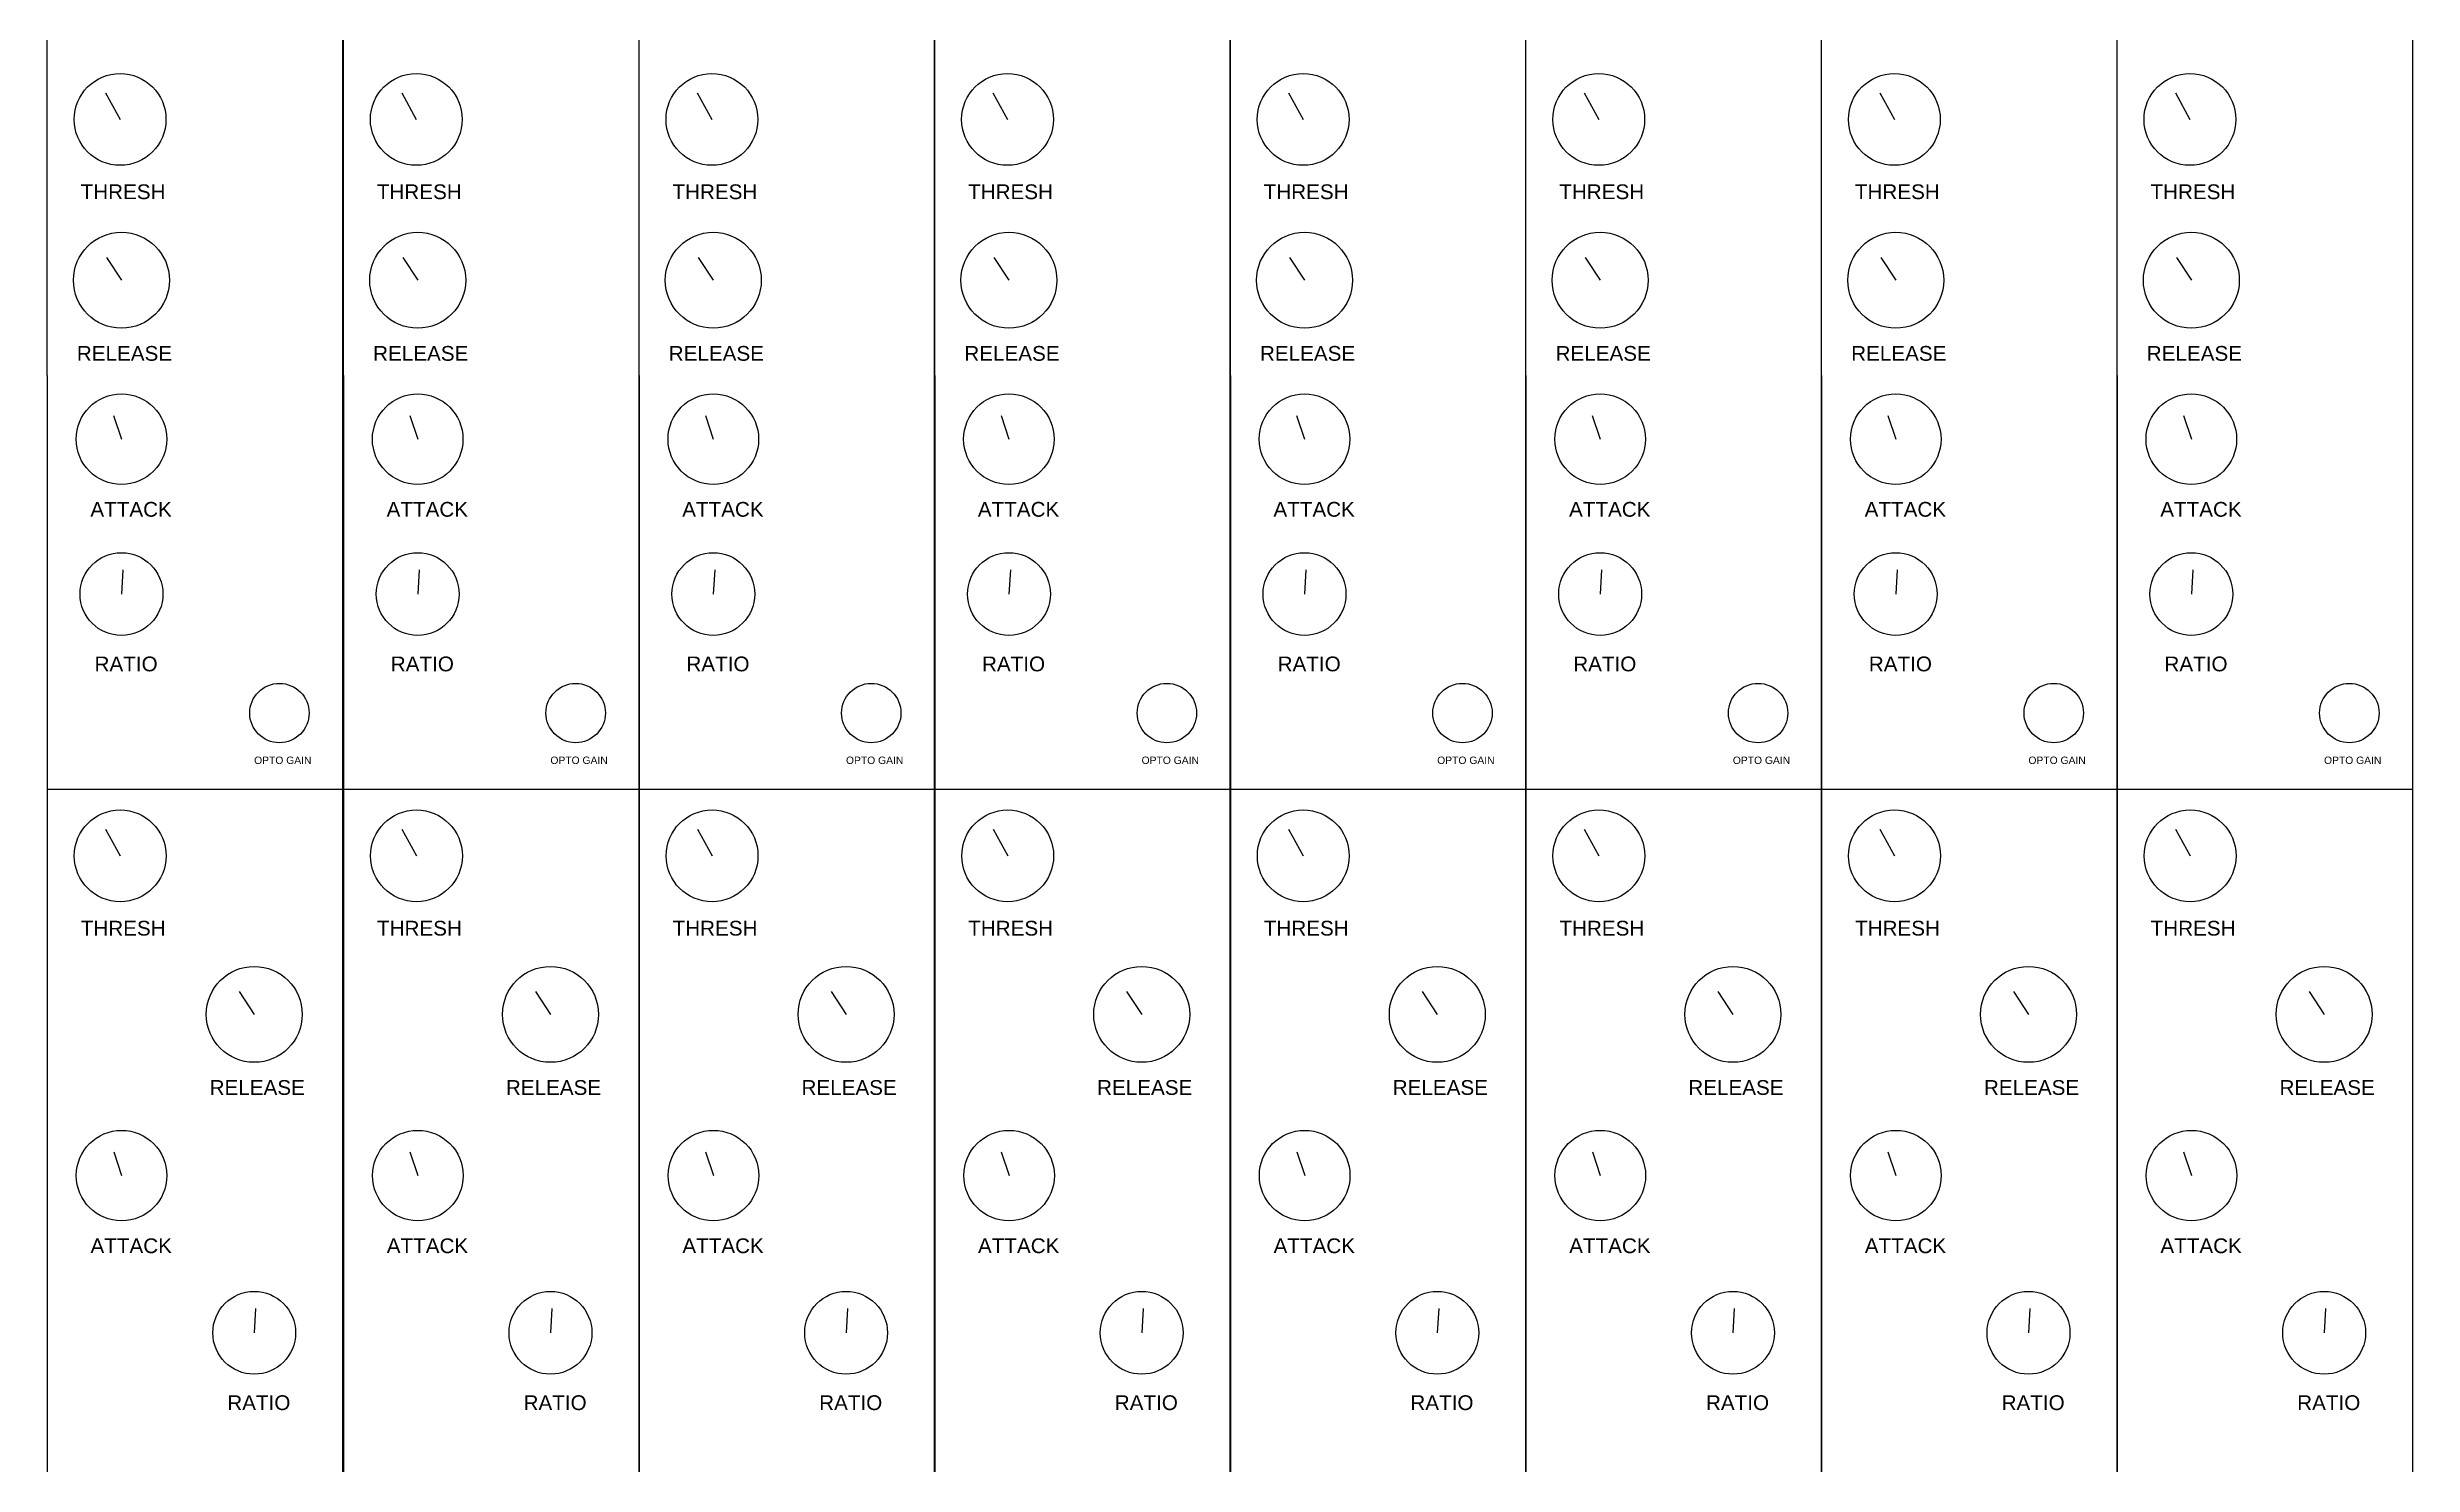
# Model space of a CAD drawing. Header units: inches. Extents: x -1200 to 6105, y -1104 to 2900.
# Drawn here: x -1200 to -400, y -190 to 290 of the extents above; entities that cross this region are included whole.
import ezdxf

# ---------------------------------------------------------------- set-up
doc = ezdxf.new("R2010")
doc.units = ezdxf.units.IN
doc.header["$MEASUREMENT"] = 0
doc.layers.get('0').update_dxf_attribs({"lineweight": 25, "true_color": 0xffffff})
doc.styles.add('textstyle108', font='')
doc.styles.add('textstyle109', font='')
doc.styles.add('textstyle110', font='')
doc.styles.add('textstyle111', font='')
doc.styles.add('textstyle112', font='')
doc.styles.add('textstyle113', font='')
doc.styles.add('textstyle114', font='')
doc.styles.add('textstyle115', font='')
doc.styles.add('textstyle124', font='')
doc.styles.add('textstyle125', font='')
doc.styles.add('textstyle126', font='')
doc.styles.add('textstyle127', font='')
doc.styles.add('textstyle128', font='')
doc.styles.add('textstyle129', font='')
doc.styles.add('textstyle130', font='')
doc.styles.add('textstyle131', font='')
doc.styles.add('textstyle140', font='')
doc.styles.add('textstyle141', font='')
doc.styles.add('textstyle142', font='')
doc.styles.add('textstyle143', font='')
doc.styles.add('textstyle144', font='')
doc.styles.add('textstyle145', font='')
doc.styles.add('textstyle146', font='')
doc.styles.add('textstyle147', font='')
doc.styles.add('textstyle156', font='')
doc.styles.add('textstyle157', font='')
doc.styles.add('textstyle158', font='')
doc.styles.add('textstyle159', font='')
doc.styles.add('textstyle160', font='')
doc.styles.add('textstyle161', font='')
doc.styles.add('textstyle162', font='')
doc.styles.add('textstyle163', font='')
doc.styles.add('textstyle172', font='')
doc.styles.add('textstyle173', font='')
doc.styles.add('textstyle174', font='')
doc.styles.add('textstyle175', font='')
doc.styles.add('textstyle176', font='')
doc.styles.add('textstyle177', font='')
doc.styles.add('textstyle178', font='')
doc.styles.add('textstyle179', font='')
doc.styles.add('textstyle60', font='')
doc.styles.add('textstyle61', font='')
doc.styles.add('textstyle62', font='')
doc.styles.add('textstyle63', font='')
doc.styles.add('textstyle64', font='')
doc.styles.add('textstyle65', font='')
doc.styles.add('textstyle66', font='')
doc.styles.add('textstyle67', font='')
doc.styles.add('textstyle76', font='')
doc.styles.add('textstyle77', font='')
doc.styles.add('textstyle78', font='')
doc.styles.add('textstyle79', font='')
doc.styles.add('textstyle80', font='')
doc.styles.add('textstyle81', font='')
doc.styles.add('textstyle82', font='')
doc.styles.add('textstyle83', font='')
doc.styles.add('textstyle908', font='')
doc.styles.add('textstyle909', font='')
doc.styles.add('textstyle910', font='')
doc.styles.add('textstyle911', font='')
doc.styles.add('textstyle912', font='')
doc.styles.add('textstyle913', font='')
doc.styles.add('textstyle914', font='')
doc.styles.add('textstyle915', font='')
doc.styles.add('textstyle92', font='')
doc.styles.add('textstyle93', font='')
doc.styles.add('textstyle94', font='')
doc.styles.add('textstyle95', font='')
doc.styles.add('textstyle96', font='')
doc.styles.add('textstyle97', font='')
doc.styles.add('textstyle98', font='')
doc.styles.add('textstyle99', font='')
doc.styles.get('textstyle108').set_extended_font_data('Liberation Sans')
doc.styles.get('textstyle109').set_extended_font_data('Liberation Sans')
doc.styles.get('textstyle110').set_extended_font_data('Liberation Sans')
doc.styles.get('textstyle111').set_extended_font_data('Liberation Sans')
doc.styles.get('textstyle112').set_extended_font_data('Liberation Sans')
doc.styles.get('textstyle113').set_extended_font_data('Liberation Sans')
doc.styles.get('textstyle114').set_extended_font_data('Liberation Sans')
doc.styles.get('textstyle115').set_extended_font_data('Liberation Sans')
doc.styles.get('textstyle124').set_extended_font_data('Liberation Sans')
doc.styles.get('textstyle125').set_extended_font_data('Liberation Sans')
doc.styles.get('textstyle126').set_extended_font_data('Liberation Sans')
doc.styles.get('textstyle127').set_extended_font_data('Liberation Sans')
doc.styles.get('textstyle128').set_extended_font_data('Liberation Sans')
doc.styles.get('textstyle129').set_extended_font_data('Liberation Sans')
doc.styles.get('textstyle130').set_extended_font_data('Liberation Sans')
doc.styles.get('textstyle131').set_extended_font_data('Liberation Sans')
doc.styles.get('textstyle140').set_extended_font_data('Liberation Sans')
doc.styles.get('textstyle141').set_extended_font_data('Liberation Sans')
doc.styles.get('textstyle142').set_extended_font_data('Liberation Sans')
doc.styles.get('textstyle143').set_extended_font_data('Liberation Sans')
doc.styles.get('textstyle144').set_extended_font_data('Liberation Sans')
doc.styles.get('textstyle145').set_extended_font_data('Liberation Sans')
doc.styles.get('textstyle146').set_extended_font_data('Liberation Sans')
doc.styles.get('textstyle147').set_extended_font_data('Liberation Sans')
doc.styles.get('textstyle156').set_extended_font_data('Liberation Sans')
doc.styles.get('textstyle157').set_extended_font_data('Liberation Sans')
doc.styles.get('textstyle158').set_extended_font_data('Liberation Sans')
doc.styles.get('textstyle159').set_extended_font_data('Liberation Sans')
doc.styles.get('textstyle160').set_extended_font_data('Liberation Sans')
doc.styles.get('textstyle161').set_extended_font_data('Liberation Sans')
doc.styles.get('textstyle162').set_extended_font_data('Liberation Sans')
doc.styles.get('textstyle163').set_extended_font_data('Liberation Sans')
doc.styles.get('textstyle172').set_extended_font_data('Liberation Sans')
doc.styles.get('textstyle173').set_extended_font_data('Liberation Sans')
doc.styles.get('textstyle174').set_extended_font_data('Liberation Sans')
doc.styles.get('textstyle175').set_extended_font_data('Liberation Sans')
doc.styles.get('textstyle176').set_extended_font_data('Liberation Sans')
doc.styles.get('textstyle177').set_extended_font_data('Liberation Sans')
doc.styles.get('textstyle178').set_extended_font_data('Liberation Sans')
doc.styles.get('textstyle179').set_extended_font_data('Liberation Sans')
doc.styles.get('textstyle60').set_extended_font_data('Liberation Sans')
doc.styles.get('textstyle61').set_extended_font_data('Liberation Sans')
doc.styles.get('textstyle62').set_extended_font_data('Liberation Sans')
doc.styles.get('textstyle63').set_extended_font_data('Liberation Sans')
doc.styles.get('textstyle64').set_extended_font_data('Liberation Sans')
doc.styles.get('textstyle65').set_extended_font_data('Liberation Sans')
doc.styles.get('textstyle66').set_extended_font_data('Liberation Sans')
doc.styles.get('textstyle67').set_extended_font_data('Liberation Sans')
doc.styles.get('textstyle76').set_extended_font_data('Liberation Sans')
doc.styles.get('textstyle77').set_extended_font_data('Liberation Sans')
doc.styles.get('textstyle78').set_extended_font_data('Liberation Sans')
doc.styles.get('textstyle79').set_extended_font_data('Liberation Sans')
doc.styles.get('textstyle80').set_extended_font_data('Liberation Sans')
doc.styles.get('textstyle81').set_extended_font_data('Liberation Sans')
doc.styles.get('textstyle82').set_extended_font_data('Liberation Sans')
doc.styles.get('textstyle83').set_extended_font_data('Liberation Sans')
doc.styles.get('textstyle908').set_extended_font_data('Liberation Sans')
doc.styles.get('textstyle909').set_extended_font_data('Liberation Sans')
doc.styles.get('textstyle910').set_extended_font_data('Liberation Sans')
doc.styles.get('textstyle911').set_extended_font_data('Liberation Sans')
doc.styles.get('textstyle912').set_extended_font_data('Liberation Sans')
doc.styles.get('textstyle913').set_extended_font_data('Liberation Sans')
doc.styles.get('textstyle914').set_extended_font_data('Liberation Sans')
doc.styles.get('textstyle915').set_extended_font_data('Liberation Sans')
doc.styles.get('textstyle92').set_extended_font_data('Liberation Sans')
doc.styles.get('textstyle93').set_extended_font_data('Liberation Sans')
doc.styles.get('textstyle94').set_extended_font_data('Liberation Sans')
doc.styles.get('textstyle95').set_extended_font_data('Liberation Sans')
doc.styles.get('textstyle96').set_extended_font_data('Liberation Sans')
doc.styles.get('textstyle97').set_extended_font_data('Liberation Sans')
doc.styles.get('textstyle98').set_extended_font_data('Liberation Sans')
doc.styles.get('textstyle99').set_extended_font_data('Liberation Sans')

# ---------------------------------------------------------------- blocks, each defined once
blk = doc.blocks.new('Channelstripmodel')
for p, q in [((100, -1400), (100, 1200)), ((200.22, -1400), (200.22, 1200)), ((300.22, -1400), (300.22, 1200)), ((400.22, -1400), (400.22, 1200)), ((500.22, -1400), (500.22, 1200)), ((600.22, -1400), (600.22, 1200)), ((700.22, -1400), (700.22, 1200)), ((800.22, -1400), (800.22, 1200)), ((0.04, -81.03), (0.04, -1.03)), ((100.26, -81.03), (100.26, -1.03)), ((200.26, -81.03), (200.26, -1.03)), ((300.26, -81.03), (300.26, -1.03)), ((400.26, -81.03), (400.26, -1.03)), ((500.26, -81.03), (500.26, -1.03)), ((600.26, -81.03), (600.26, -1.03)), ((700.26, -81.03), (700.26, -1.03)), ((19.71, -25.3), (24.66, -34.33)), ((119.93, -25.3), (124.87, -34.33)), ((219.93, -25.3), (224.87, -34.33)), ((319.93, -25.3), (324.87, -34.33)), ((419.93, -25.3), (424.87, -34.33)), ((519.93, -25.3), (524.87, -34.33)), ((619.93, -25.3), (624.87, -34.33)), ((719.93, -25.3), (724.87, -34.33)), ((0.04, -111.03), (0.04, -81.03)), ((20.04, -81.03), (25.13, -88.78)), ((100.26, -111.03), (100.26, -81.03)), ((120.26, -81.03), (125.34, -88.78)), ((200.26, -111.03), (200.26, -81.03)), ((220.26, -81.03), (225.34, -88.78)), ((300.26, -111.03), (300.26, -81.03)), ((320.26, -81.03), (325.34, -88.78)), ((400.26, -111.03), (400.26, -81.03)), ((420.26, -81.03), (425.34, -88.78)), ((500.26, -111.03), (500.26, -81.03)), ((520.26, -81.03), (525.34, -88.78)), ((600.26, -111.03), (600.26, -81.03)), ((620.26, -81.03), (625.34, -88.78)), ((700.26, -111.03), (700.26, -81.03)), ((720.26, -81.03), (725.34, -88.78)), ((0.04, -121.03), (0.04, -101.03)), ((100.26, -121.03), (100.26, -101.03)), ((200.26, -121.03), (200.26, -101.03)), ((300.26, -121.03), (300.26, -101.03)), ((400.26, -121.03), (400.26, -101.03)), ((500.26, -121.03), (500.26, -101.03)), ((600.26, -121.03), (600.26, -101.03)), ((700.26, -121.03), (700.26, -101.03)), ((0.04, -121.03), (0.04, -451.03)), ((100.26, -121.03), (100.26, -451.03)), ((200.26, -121.03), (200.26, -451.03)), ((300.26, -121.03), (300.26, -451.03)), ((400.26, -121.03), (400.26, -451.03)), ((500.26, -121.03), (500.26, -451.03)), ((600.26, -121.03), (600.26, -451.03)), ((700.26, -121.03), (700.26, -451.03)), ((22.46, -134.52), (25.13, -142.56)), ((122.68, -134.52), (125.34, -142.56)), ((222.68, -134.52), (225.34, -142.56)), ((322.68, -134.52), (325.34, -142.56)), ((422.68, -134.52), (425.34, -142.56)), ((522.68, -134.52), (525.34, -142.56)), ((622.68, -134.52), (625.34, -142.56)), ((722.68, -134.52), (725.34, -142.56)), ((25.6, -186.77), (25.13, -194.99)), ((125.82, -186.77), (125.34, -194.99)), ((225.82, -186.77), (225.34, -194.99)), ((325.82, -186.77), (325.34, -194.99)), ((425.82, -186.77), (425.34, -194.99)), ((525.82, -186.77), (525.34, -194.99)), ((625.82, -186.77), (625.34, -194.99)), ((725.82, -186.77), (725.34, -194.99)), ((0.04, -261.03), (50.04, -261.03)), ((50.04, -261.03), (100, -261.03)), ((100.26, -261.03), (150.26, -261.03)), ((150.26, -261.03), (200.22, -261.03)), ((200.26, -261.03), (250.26, -261.03)), ((250.26, -261.03), (300.22, -261.03)), ((300.26, -261.03), (350.26, -261.03)), ((350.26, -261.03), (400.22, -261.03)), ((400.26, -261.03), (450.26, -261.03)), ((450.26, -261.03), (500.22, -261.03)), ((500.26, -261.03), (550.26, -261.03)), ((550.26, -261.03), (600.22, -261.03)), ((600.26, -261.03), (650.26, -261.03)), ((650.26, -261.03), (700.22, -261.03)), ((700.26, -261.03), (750.26, -261.03)), ((750.26, -261.03), (800.22, -261.03)), ((19.76, -274.57), (24.7, -283.6)), ((119.97, -274.57), (124.92, -283.6)), ((219.97, -274.57), (224.92, -283.6)), ((319.97, -274.57), (324.92, -283.6)), ((419.97, -274.57), (424.92, -283.6)), ((519.97, -274.57), (524.92, -283.6)), ((619.97, -274.57), (624.92, -283.6)), ((719.97, -274.57), (724.92, -283.6)), ((0.09, -360.3), (0.09, -330.3)), ((64.95, -329.51), (70.04, -337.26)), ((100.3, -360.3), (100.3, -330.3)), ((165.17, -329.51), (170.26, -337.26)), ((200.3, -360.3), (200.3, -330.3)), ((265.17, -329.51), (270.26, -337.26)), ((300.3, -360.3), (300.3, -330.3)), ((365.17, -329.51), (370.26, -337.26)), ((400.3, -360.3), (400.3, -330.3)), ((465.17, -329.51), (470.26, -337.26)), ((500.3, -360.3), (500.3, -330.3)), ((565.17, -329.51), (570.26, -337.26)), ((600.3, -360.3), (600.3, -330.3)), ((665.17, -329.51), (670.26, -337.26)), ((700.3, -360.3), (700.3, -330.3)), ((765.17, -329.51), (770.26, -337.26)), ((0.09, -370.3), (0.09, -350.3)), ((100.3, -370.3), (100.3, -350.3)), ((200.3, -370.3), (200.3, -350.3)), ((300.3, -370.3), (300.3, -350.3)), ((400.3, -370.3), (400.3, -350.3)), ((500.3, -370.3), (500.3, -350.3)), ((600.3, -370.3), (600.3, -350.3)), ((700.3, -370.3), (700.3, -350.3)), ((22.51, -383.79), (25.17, -391.83)), ((122.72, -383.79), (125.39, -391.83)), ((222.72, -383.79), (225.39, -391.83)), ((322.72, -383.79), (325.39, -391.83)), ((422.72, -383.79), (425.39, -391.83)), ((522.72, -383.79), (525.39, -391.83)), ((622.72, -383.79), (625.39, -391.83)), ((722.72, -383.79), (725.39, -391.83)), ((70.52, -436.82), (70.04, -445.04)), ((170.73, -436.82), (170.26, -445.04)), ((270.73, -436.82), (270.26, -445.04)), ((370.73, -436.82), (370.26, -445.04)), ((470.73, -436.82), (470.26, -445.04)), ((570.73, -436.82), (570.26, -445.04)), ((670.73, -436.82), (670.26, -445.04)), ((770.73, -436.82), (770.26, -445.04)), ((0.04, -451.03), (0.04, -561.03)), ((100.26, -451.03), (100.26, -561.03)), ((200.26, -451.03), (200.26, -561.03)), ((300.26, -451.03), (300.26, -561.03)), ((400.26, -451.03), (400.26, -561.03)), ((500.26, -451.03), (500.26, -561.03)), ((600.26, -451.03), (600.26, -561.03)), ((700.26, -451.03), (700.26, -561.03))]:
    blk.add_line(p, q)
for centre, radius in [((24.66, -34.33), 15.53), ((124.87, -34.33), 15.53), ((224.87, -34.33), 15.53), ((324.87, -34.33), 15.53), ((424.87, -34.33), 15.53), ((524.87, -34.33), 15.53), ((624.87, -34.33), 15.53), ((724.87, -34.33), 15.53), ((25.13, -88.78), 16.23), ((125.34, -88.78), 16.23), ((225.34, -88.78), 16.23), ((325.34, -88.78), 16.23), ((425.34, -88.78), 16.23), ((525.34, -88.78), 16.23), ((625.34, -88.78), 16.23), ((725.34, -88.78), 16.23), ((25.13, -142.56), 15.32), ((125.34, -142.56), 15.32), ((225.34, -142.56), 15.32), ((325.34, -142.56), 15.32), ((425.34, -142.56), 15.32), ((525.34, -142.56), 15.32), ((625.34, -142.56), 15.32), ((725.34, -142.56), 15.32), ((25.13, -194.99), 14.01), ((125.34, -194.99), 14.01), ((225.34, -194.99), 14.01), ((325.34, -194.99), 14.01), ((425.34, -194.99), 14.01), ((525.34, -194.99), 14.01), ((625.34, -194.99), 14.01), ((725.34, -194.99), 14.01), ((78.56, -235.26), 10.05), ((178.78, -235.26), 10.05), ((278.78, -235.26), 10.05), ((378.78, -235.26), 10.05), ((478.78, -235.26), 10.05), ((578.78, -235.26), 10.05), ((678.78, -235.26), 10.05), ((778.78, -235.26), 10.05), ((24.7, -283.6), 15.53), ((124.92, -283.6), 15.53), ((224.92, -283.6), 15.53), ((324.92, -283.6), 15.53), ((424.92, -283.6), 15.53), ((524.92, -283.6), 15.53), ((624.92, -283.6), 15.53), ((724.92, -283.6), 15.53), ((70.04, -337.26), 16.23), ((170.26, -337.26), 16.23), ((270.26, -337.26), 16.23), ((370.26, -337.26), 16.23), ((470.26, -337.26), 16.23), ((570.26, -337.26), 16.23), ((670.26, -337.26), 16.23), ((770.26, -337.26), 16.23), ((25.17, -391.83), 15.32), ((125.39, -391.83), 15.32), ((225.39, -391.83), 15.32), ((325.39, -391.83), 15.32), ((425.39, -391.83), 15.32), ((525.39, -391.83), 15.32), ((625.39, -391.83), 15.32), ((725.39, -391.83), 15.32), ((70.04, -445.04), 14.01), ((170.26, -445.04), 14.01), ((270.26, -445.04), 14.01), ((370.26, -445.04), 14.01), ((470.26, -445.04), 14.01), ((570.26, -445.04), 14.01), ((670.26, -445.04), 14.01), ((770.26, -445.04), 14.01)]:
    blk.add_circle(centre, radius)
at = {"char_height": 1, "attachment_point": 1}
for s, insert, style in [('\\H5;THRESH', (11.31, -56.32), 'textstyle156'), ('\\H5;THRESH', (111.52, -56.32), 'textstyle157'), ('\\H5;THRESH', (211.52, -56.32), 'textstyle158'), ('\\H5;THRESH', (311.52, -56.32), 'textstyle159'), ('\\H5;THRESH', (411.52, -56.32), 'textstyle160'), ('\\H5;THRESH', (511.52, -56.32), 'textstyle161'), ('\\H5;THRESH', (611.52, -56.32), 'textstyle162'), ('\\H5;THRESH', (711.52, -56.32), 'textstyle163'), ('\\H5;RELEASE', (10.04, -111.03), 'textstyle92'), ('\\H5;RELEASE', (110.26, -111.03), 'textstyle93'), ('\\H5;RELEASE', (210.26, -111.03), 'textstyle94'), ('\\H5;RELEASE', (310.26, -111.03), 'textstyle95'), ('\\H5;RELEASE', (410.26, -111.03), 'textstyle96'), ('\\H5;RELEASE', (510.26, -111.03), 'textstyle97'), ('\\H5;RELEASE', (610.26, -111.03), 'textstyle98'), ('\\H5;RELEASE', (710.26, -111.03), 'textstyle99'), ('\\H5;ATTACK', (14.61, -163.81), 'textstyle124'), ('\\H5;ATTACK', (114.82, -163.81), 'textstyle125'), ('\\H5;ATTACK', (214.82, -163.81), 'textstyle126'), ('\\H5;ATTACK', (314.82, -163.81), 'textstyle127'), ('\\H5;ATTACK', (414.82, -163.81), 'textstyle128'), ('\\H5;ATTACK', (514.82, -163.81), 'textstyle129'), ('\\H5;ATTACK', (614.82, -163.81), 'textstyle130'), ('\\H5;ATTACK', (714.82, -163.81), 'textstyle131'), ('\\H5;RATIO', (16.02, -216.14), 'textstyle60'), ('\\H5;RATIO', (116.24, -216.14), 'textstyle61'), ('\\H5;RATIO', (216.24, -216.14), 'textstyle62'), ('\\H5;RATIO', (316.24, -216.14), 'textstyle63'), ('\\H5;RATIO', (416.24, -216.14), 'textstyle64'), ('\\H5;RATIO', (516.24, -216.14), 'textstyle65'), ('\\H5;RATIO', (616.24, -216.14), 'textstyle66'), ('\\H5;RATIO', (716.24, -216.14), 'textstyle67'), ('\\C7;\\H2.5;OPTO GAIN', (70, -250), 'textstyle908'), ('\\C7;\\H2.5;OPTO GAIN', (170.22, -250), 'textstyle909'), ('\\C7;\\H2.5;OPTO GAIN', (270.22, -250), 'textstyle910'), ('\\C7;\\H2.5;OPTO GAIN', (370.22, -250), 'textstyle911'), ('\\C7;\\H2.5;OPTO GAIN', (470.22, -250), 'textstyle912'), ('\\C7;\\H2.5;OPTO GAIN', (570.22, -250), 'textstyle913'), ('\\C7;\\H2.5;OPTO GAIN', (670.22, -250), 'textstyle914'), ('\\C7;\\H2.5;OPTO GAIN', (770.22, -250), 'textstyle915'), ('\\H5;THRESH', (11.35, -305.59), 'textstyle172'), ('\\H5;THRESH', (111.57, -305.59), 'textstyle173'), ('\\H5;THRESH', (211.57, -305.59), 'textstyle174'), ('\\H5;THRESH', (311.57, -305.59), 'textstyle175'), ('\\H5;THRESH', (411.57, -305.59), 'textstyle176'), ('\\H5;THRESH', (511.57, -305.59), 'textstyle177'), ('\\H5;THRESH', (611.57, -305.59), 'textstyle178'), ('\\H5;THRESH', (711.57, -305.59), 'textstyle179'), ('\\H5;RELEASE', (54.95, -359.51), 'textstyle108'), ('\\H5;RELEASE', (155.17, -359.51), 'textstyle109'), ('\\H5;RELEASE', (255.17, -359.51), 'textstyle110'), ('\\H5;RELEASE', (355.17, -359.51), 'textstyle111'), ('\\H5;RELEASE', (455.17, -359.51), 'textstyle112'), ('\\H5;RELEASE', (555.17, -359.51), 'textstyle113'), ('\\H5;RELEASE', (655.17, -359.51), 'textstyle114'), ('\\H5;RELEASE', (755.17, -359.51), 'textstyle115'), ('\\H5;ATTACK', (14.65, -413.08), 'textstyle140'), ('\\H5;ATTACK', (114.87, -413.08), 'textstyle141'), ('\\H5;ATTACK', (214.87, -413.08), 'textstyle142'), ('\\H5;ATTACK', (314.87, -413.08), 'textstyle143'), ('\\H5;ATTACK', (414.87, -413.08), 'textstyle144'), ('\\H5;ATTACK', (514.87, -413.08), 'textstyle145'), ('\\H5;ATTACK', (614.87, -413.08), 'textstyle146'), ('\\H5;ATTACK', (714.87, -413.08), 'textstyle147'), ('\\H5;RATIO', (60.93, -466.19), 'textstyle76'), ('\\H5;RATIO', (161.15, -466.19), 'textstyle77'), ('\\H5;RATIO', (261.15, -466.19), 'textstyle78'), ('\\H5;RATIO', (361.15, -466.19), 'textstyle79'), ('\\H5;RATIO', (461.15, -466.19), 'textstyle80'), ('\\H5;RATIO', (561.15, -466.19), 'textstyle81'), ('\\H5;RATIO', (661.15, -466.19), 'textstyle82'), ('\\H5;RATIO', (761.15, -466.19), 'textstyle83')]:
    blk.add_mtext(s, dxfattribs=dict(at, insert=insert, style=style))

msp = doc.modelspace()

# ---------------------------------------------------------------- block references
msp.add_blockref('Channelstripmodel', (-1200, 300))

doc.saveas('drawing.dxf')
